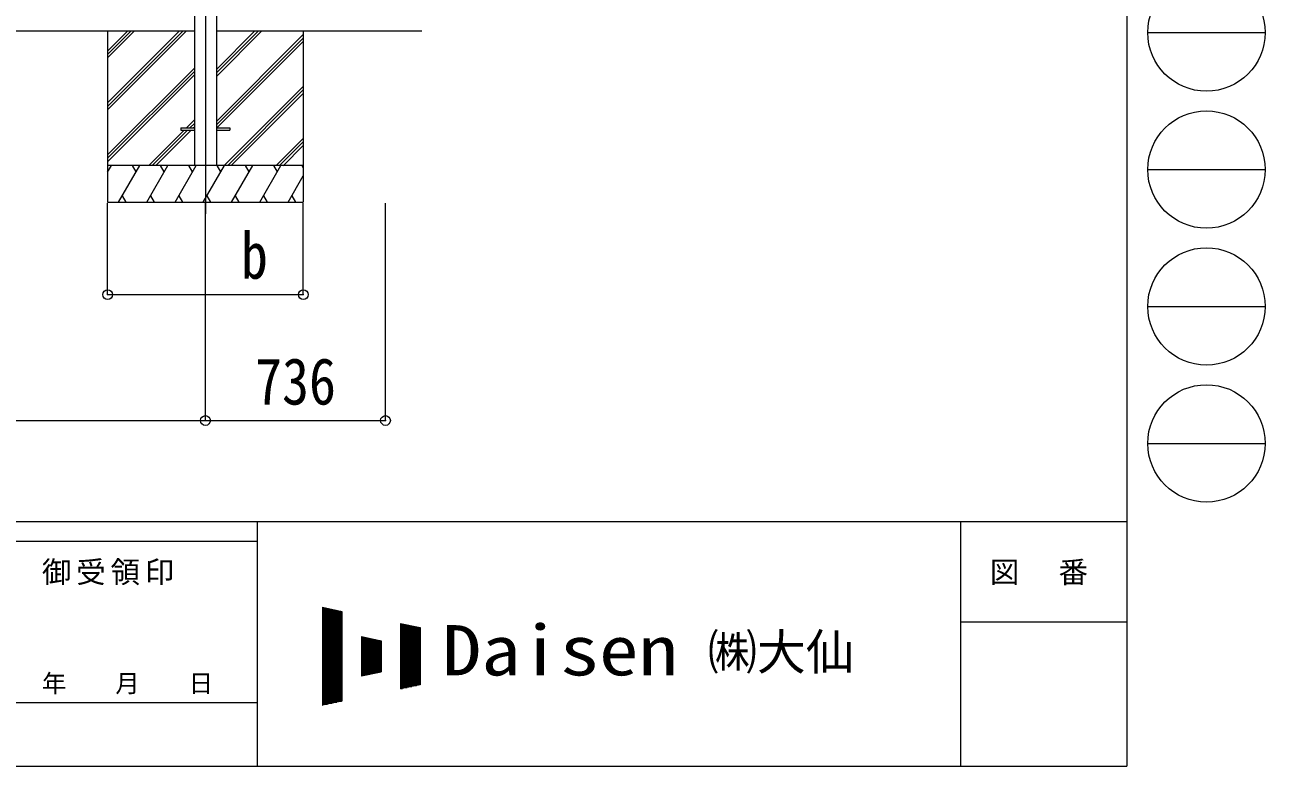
# Model space of a CAD drawing. Units: millimetres at full size, sheet at 1:40; details may follow other scales. Extents: x -11181 to 11305, y -7804 to 7716.
# Drawn here: x 6234 to 11305, y -7804 to -4772 of the extents above; entities that cross this region are included whole.
import ezdxf
from ezdxf.enums import TextEntityAlignment as Align

# ---------------------------------------------------------------- set-up
doc = ezdxf.new("R2010")
doc.units = ezdxf.units.MM
doc.header["$LTSCALE"] = 40
doc.header["$PDMODE"] = 32
doc.header["$PDSIZE"] = 40
for name, color, linetype, lineweight in [('0-0_0', 7, 'Continuous', 9), ('0-1_本体', 4, 'Continuous', 9), ('0-2_部品', 7, 'Continuous', 9), ('0-A_寸法', 6, 'Continuous', 9), ('F-0_240', 7, 'Continuous', 9)]:
    doc.layers.add(name, color=color, linetype=linetype, lineweight=lineweight)
doc.styles.add('ＭＳ ゴシック', font='')
doc.styles.get('ＭＳ ゴシック').set_extended_font_data('MS Gothic')

msp = doc.modelspace()

# ---------------------------------------------------------------- linework, layer by layer
at = {"layer": '0-0_0', "color": 2}
msp.add_line((6972.21, -2038.23), (6972.21, -5544.26), dxfattribs=at)
at = {"layer": '0-0_0'}
for p, q in [((5087.41, -4797.05), (6927.01, -4797.05)), ((6572.21, -4797.11), (6572.21, -5497.11)), ((6572.21, -5091.28), (6866.39, -4797.11)), ((6572.21, -5105.43), (6880.53, -4797.11)), ((6572.21, -5119.57), (6894.67, -4797.11)), ((6572.21, -4907.44), (6682.54, -4797.11)), ((6572.21, -4893.3), (6668.4, -4797.11)), ((6572.21, -4879.15), (6654.25, -4797.11)), ((7017.41, -4797.05), (7857.08, -4797.05)), ((7017.41, -4982.74), (7203.04, -4797.11)), ((7017.41, -4968.59), (7188.9, -4797.11)), ((7017.41, -4954.45), (7174.75, -4797.11)), ((7017.41, -5166.58), (7372.21, -4811.79)), ((7372.21, -4797.11), (7372.21, -5497.11)), ((7017.41, -5180.73), (7372.21, -4825.93)), ((7018.82, -5193.45), (7372.21, -4840.07)), ((6572.21, -5303.42), (6927.01, -4948.62)), ((6572.21, -5317.56), (6927.01, -4962.76)), ((6572.21, -5331.7), (6927.01, -4976.9)), ((7049.01, -5347.11), (7372.21, -5023.92)), ((7063.16, -5347.11), (7372.21, -5038.06)), ((7077.3, -5347.11), (7372.21, -5052.2)), ((6894.3, -5193.45), (6927.01, -5160.75)), ((6740.65, -5347.11), (6885.3, -5202.45)), ((6754.79, -5347.11), (6899.45, -5202.45)), ((6768.93, -5347.11), (6913.59, -5202.45)), ((6908.45, -5193.45), (6927.01, -5174.89)), ((6922.59, -5193.45), (6927.01, -5189.03)), ((7261.15, -5347.11), (7372.21, -5236.05)), ((7275.29, -5347.11), (7372.21, -5250.19)), ((7289.43, -5347.95), (7372.21, -5265.18)), ((7372.21, -5347.11), (6572.21, -5347.11)), ((6572.21, -5374.61), (6588.09, -5347.11)), ((6616.95, -5497.11), (6703.56, -5347.11)), ((6688.56, -5373.09), (6673.55, -5347.11)), ((6732.42, -5497.11), (6819.03, -5347.11)), ((6804.02, -5373.09), (6789.02, -5347.11)), ((6847.89, -5497.11), (6934.5, -5347.11)), ((6919.5, -5373.09), (6904.49, -5347.11)), ((6963.36, -5497.11), (7049.97, -5347.11)), ((7034.97, -5373.09), (7019.96, -5347.11)), ((7078.83, -5497.11), (7165.44, -5347.11)), ((7150.44, -5373.09), (7135.44, -5347.11)), ((7194.3, -5497.11), (7280.91, -5347.11)), ((7250.91, -5347.11), (7265.91, -5373.09)), ((7366.38, -5347.11), (7372.21, -5357.21)), ((7309.77, -5497.11), (7372.21, -5388.97)), ((6631.95, -5471.13), (6646.95, -5497.11)), ((6747.42, -5471.13), (6762.42, -5497.11)), ((6862.89, -5471.13), (6877.89, -5497.11)), ((6978.36, -5471.13), (6993.36, -5497.11)), ((7093.83, -5471.13), (7108.83, -5497.11)), ((7209.3, -5471.13), (7224.3, -5497.11)), ((7324.77, -5471.13), (7339.77, -5497.11)), ((6572.21, -5497.11), (7372.21, -5497.11))]:
    msp.add_line(p, q, dxfattribs=at)
at = {"layer": '0-1_本体'}
for p, q in [((6927.01, -2190.13), (6927.01, -5347.11)), ((7017.41, -2190.13), (7017.41, -5347.11))]:
    msp.add_line(p, q, dxfattribs=at)
at = {"layer": '0-2_部品', "color": 4}
for p, q in [((6872.21, -5193.45), (6872.21, -5202.45)), ((6872.21, -5193.45), (6927.01, -5193.45)), ((6872.21, -5202.45), (6927.01, -5202.45)), ((7017.41, -5193.45), (7072.21, -5193.45)), ((7017.41, -5202.45), (7072.21, -5202.45)), ((7072.21, -5193.45), (7072.21, -5202.45))]:
    msp.add_line(p, q, dxfattribs=at)
at = {"layer": '0-A_寸法'}
for p, q in [((6572.21, -5874.94), (6572.21, -5500.53)), ((6972.21, -6389.93), (6972.21, -5500.53)), ((7372.21, -5874.94), (7372.21, -5500.53)), ((7708.21, -6389.93), (7708.21, -5500.53)), ((6572.21, -5874.94), (7372.21, -5874.94)), ((5042.21, -6389.93), (6972.21, -6389.93)), ((6972.21, -6389.93), (7708.21, -6389.93))]:
    msp.add_line(p, q, dxfattribs=at)
for p in [(6572.21, -5874.94), (7372.21, -5874.94), (6972.21, -6389.93), (7708.21, -6389.93)]:
    msp.add_point(p, dxfattribs=at)
at = {"layer": 'F-0_240', "color": 5}
for p, q in [((10739.39, 7716.46), (10739.39, -7803.54)), ((-11180.61, -6803.54), (10739.39, -6803.54)), ((7183.72, -6803.54), (7183.72, -7803.54)), ((10059.39, -6803.54), (10059.39, -7803.54)), ((-11180.61, -6883.54), (7183.72, -6883.54)), ((10059.39, -7213.54), (10739.39, -7213.54)), ((6063.72, -7543.54), (7183.72, -7543.54)), ((-11180.61, -7803.54), (10739.39, -7803.54))]:
    msp.add_line(p, q, dxfattribs=at)
at = {"layer": 'F-0_240', "color": 4}
for p, q in [((10824.88, -4803.54), (11304.88, -4803.54)), ((10824.88, -5363.54), (11304.88, -5363.54)), ((10824.88, -5923.54), (11304.88, -5923.54)), ((10824.88, -6483.54), (11304.88, -6483.54))]:
    msp.add_line(p, q, dxfattribs=at)
at = {"layer": 'F-0_240'}
for p, q in [((7450.33, -7153.68), (7530.33, -7170.34)), ((7450.33, -7153.68), (7450.33, -7553.68)), ((7450.33, -7157.44), (7468.4, -7157.44)), ((7450.33, -7161.44), (7487.6, -7161.44)), ((7450.33, -7165.44), (7506.8, -7165.44)), ((7450.33, -7169.44), (7526, -7169.44)), ((7450.33, -7173.44), (7530.33, -7173.44)), ((7450.33, -7177.44), (7530.33, -7177.44)), ((7450.33, -7181.44), (7530.33, -7181.44)), ((7450.33, -7185.44), (7530.33, -7185.44)), ((7450.33, -7189.44), (7530.33, -7189.44)), ((7450.33, -7193.44), (7530.33, -7193.44)), ((7450.33, -7197.44), (7530.33, -7197.44)), ((7452.7, -7553.18), (7452.7, -7154.17)), ((7456.7, -7552.35), (7456.7, -7155)), ((7460.7, -7551.52), (7460.7, -7155.84)), ((7464.7, -7550.68), (7464.7, -7156.67)), ((7468.7, -7549.85), (7468.7, -7157.5)), ((7472.7, -7549.02), (7472.7, -7158.34)), ((7476.7, -7548.18), (7476.7, -7159.17)), ((7480.7, -7547.35), (7480.7, -7160)), ((7484.7, -7546.52), (7484.7, -7160.84)), ((7488.7, -7545.68), (7488.7, -7161.67)), ((7492.7, -7544.85), (7492.7, -7162.5)), ((7496.7, -7544.02), (7496.7, -7163.34)), ((7500.7, -7543.18), (7500.7, -7164.17)), ((7504.7, -7542.35), (7504.7, -7165)), ((7508.7, -7541.52), (7508.7, -7165.84)), ((7512.7, -7540.68), (7512.7, -7166.67)), ((7516.7, -7539.85), (7516.7, -7167.5)), ((7520.7, -7539.02), (7520.7, -7168.34)), ((7524.7, -7538.18), (7524.7, -7169.17)), ((7528.7, -7537.35), (7528.7, -7170)), ((7530.33, -7170.34), (7530.33, -7537.01)), ((7450.33, -7201.44), (7530.33, -7201.44)), ((7450.33, -7205.44), (7530.33, -7205.44)), ((7450.33, -7209.44), (7530.33, -7209.44)), ((7450.33, -7213.44), (7530.33, -7213.44)), ((7450.33, -7217.44), (7530.33, -7217.44)), ((7450.33, -7221.44), (7530.33, -7221.44)), ((7450.33, -7225.44), (7530.33, -7225.44)), ((7450.33, -7229.44), (7530.33, -7229.44)), ((7450.33, -7233.44), (7530.33, -7233.44)), ((7450.33, -7237.44), (7530.33, -7237.44)), ((7450.33, -7241.44), (7530.33, -7241.44)), ((7450.33, -7245.44), (7530.33, -7245.44)), ((7450.33, -7249.44), (7530.33, -7249.44)), ((7770.33, -7220.34), (7850.33, -7237.01)), ((7770.33, -7220.34), (7770.33, -7487.01)), ((7770.33, -7221.44), (7775.6, -7221.44)), ((7770.33, -7225.44), (7794.8, -7225.44)), ((7770.33, -7229.44), (7814, -7229.44)), ((7770.33, -7233.44), (7833.2, -7233.44)), ((7770.33, -7237.44), (7850.33, -7237.44)), ((7770.33, -7241.44), (7850.33, -7241.44)), ((7770.33, -7245.44), (7850.33, -7245.44)), ((7770.33, -7249.44), (7850.33, -7249.44)), ((7772.7, -7486.52), (7772.7, -7220.84)), ((7776.7, -7485.68), (7776.7, -7221.67)), ((7780.7, -7484.85), (7780.7, -7222.5)), ((7784.7, -7484.02), (7784.7, -7223.34)), ((7788.7, -7483.18), (7788.7, -7224.17)), ((7792.7, -7482.35), (7792.7, -7225)), ((7796.7, -7481.52), (7796.7, -7225.84)), ((7800.7, -7480.68), (7800.7, -7226.67)), ((7804.7, -7479.85), (7804.7, -7227.5)), ((7808.7, -7479.02), (7808.7, -7228.34)), ((7812.7, -7478.18), (7812.7, -7229.17)), ((7816.7, -7477.35), (7816.7, -7230)), ((7820.7, -7476.52), (7820.7, -7230.84)), ((7824.7, -7475.68), (7824.7, -7231.67)), ((7828.7, -7474.85), (7828.7, -7232.5)), ((7832.7, -7474.02), (7832.7, -7233.34)), ((7836.7, -7473.18), (7836.7, -7234.17)), ((7840.7, -7472.35), (7840.7, -7235)), ((7844.7, -7471.52), (7844.7, -7235.84)), ((7848.7, -7470.68), (7848.7, -7236.67)), ((7850.33, -7237.01), (7850.33, -7470.34)), ((7450.33, -7253.44), (7530.33, -7253.44)), ((7450.33, -7257.44), (7530.33, -7257.44)), ((7450.33, -7261.44), (7530.33, -7261.44)), ((7450.33, -7265.44), (7530.33, -7265.44)), ((7450.33, -7269.44), (7530.33, -7269.44)), ((7450.33, -7273.44), (7530.33, -7273.44)), ((7450.33, -7277.44), (7530.33, -7277.44)), ((7450.33, -7281.44), (7530.33, -7281.44)), ((7450.33, -7285.44), (7530.33, -7285.44)), ((7450.33, -7289.44), (7530.33, -7289.44)), ((7450.33, -7293.44), (7530.33, -7293.44)), ((7450.33, -7297.44), (7530.33, -7297.44)), ((7450.33, -7301.44), (7530.33, -7301.44)), ((7610.33, -7273.68), (7690.33, -7290.34)), ((7610.33, -7273.68), (7610.33, -7433.68)), ((7610.33, -7277.44), (7628.4, -7277.44)), ((7610.33, -7281.44), (7647.6, -7281.44)), ((7610.33, -7285.44), (7666.8, -7285.44)), ((7610.33, -7289.44), (7686, -7289.44)), ((7610.33, -7293.44), (7690.33, -7293.44)), ((7610.33, -7297.44), (7690.33, -7297.44)), ((7610.33, -7301.44), (7690.33, -7301.44)), ((7612.7, -7433.18), (7612.7, -7274.17)), ((7616.7, -7432.35), (7616.7, -7275)), ((7620.7, -7431.52), (7620.7, -7275.84)), ((7624.7, -7430.68), (7624.7, -7276.67)), ((7628.7, -7429.85), (7628.7, -7277.5)), ((7632.7, -7429.02), (7632.7, -7278.34)), ((7636.7, -7428.18), (7636.7, -7279.17)), ((7640.7, -7427.35), (7640.7, -7280)), ((7644.7, -7426.52), (7644.7, -7280.84)), ((7648.7, -7425.68), (7648.7, -7281.67)), ((7652.7, -7424.85), (7652.7, -7282.5)), ((7656.7, -7424.02), (7656.7, -7283.34)), ((7660.7, -7423.18), (7660.7, -7284.17)), ((7664.7, -7422.35), (7664.7, -7285)), ((7668.7, -7421.52), (7668.7, -7285.84)), ((7672.7, -7420.68), (7672.7, -7286.67)), ((7676.7, -7419.85), (7676.7, -7287.5)), ((7680.7, -7419.02), (7680.7, -7288.34)), ((7684.7, -7418.18), (7684.7, -7289.17)), ((7688.7, -7417.35), (7688.7, -7290)), ((7690.33, -7290.34), (7690.33, -7417.01)), ((7770.33, -7253.44), (7850.33, -7253.44)), ((7770.33, -7257.44), (7850.33, -7257.44)), ((7770.33, -7261.44), (7850.33, -7261.44)), ((7770.33, -7265.44), (7850.33, -7265.44)), ((7770.33, -7269.44), (7850.33, -7269.44)), ((7770.33, -7273.44), (7850.33, -7273.44)), ((7770.33, -7277.44), (7850.33, -7277.44)), ((7770.33, -7281.44), (7850.33, -7281.44)), ((7770.33, -7285.44), (7850.33, -7285.44)), ((7770.33, -7289.44), (7850.33, -7289.44)), ((7770.33, -7293.44), (7850.33, -7293.44)), ((7770.33, -7297.44), (7850.33, -7297.44)), ((7770.33, -7301.44), (7850.33, -7301.44)), ((7450.33, -7305.44), (7530.33, -7305.44)), ((7450.33, -7309.44), (7530.33, -7309.44)), ((7450.33, -7313.44), (7530.33, -7313.44)), ((7450.33, -7317.44), (7530.33, -7317.44)), ((7450.33, -7321.44), (7530.33, -7321.44)), ((7450.33, -7325.44), (7530.33, -7325.44)), ((7450.33, -7329.44), (7530.33, -7329.44)), ((7450.33, -7333.44), (7530.33, -7333.44)), ((7450.33, -7337.44), (7530.33, -7337.44)), ((7450.33, -7341.44), (7530.33, -7341.44)), ((7450.33, -7345.44), (7530.33, -7345.44)), ((7450.33, -7349.44), (7530.33, -7349.44)), ((7610.33, -7305.44), (7690.33, -7305.44)), ((7610.33, -7309.44), (7690.33, -7309.44)), ((7610.33, -7313.44), (7690.33, -7313.44)), ((7610.33, -7317.44), (7690.33, -7317.44)), ((7610.33, -7321.44), (7690.33, -7321.44)), ((7610.33, -7325.44), (7690.33, -7325.44)), ((7610.33, -7329.44), (7690.33, -7329.44)), ((7610.33, -7333.44), (7690.33, -7333.44)), ((7610.33, -7337.44), (7690.33, -7337.44)), ((7610.33, -7341.44), (7690.33, -7341.44)), ((7610.33, -7345.44), (7690.33, -7345.44)), ((7610.33, -7349.44), (7690.33, -7349.44)), ((7770.33, -7305.44), (7850.33, -7305.44)), ((7770.33, -7309.44), (7850.33, -7309.44)), ((7770.33, -7313.44), (7850.33, -7313.44)), ((7770.33, -7317.44), (7850.33, -7317.44)), ((7770.33, -7321.44), (7850.33, -7321.44)), ((7770.33, -7325.44), (7850.33, -7325.44)), ((7770.33, -7329.44), (7850.33, -7329.44)), ((7770.33, -7333.44), (7850.33, -7333.44)), ((7770.33, -7337.44), (7850.33, -7337.44)), ((7770.33, -7341.44), (7850.33, -7341.44)), ((7770.33, -7345.44), (7850.33, -7345.44)), ((7770.33, -7349.44), (7850.33, -7349.44)), ((7450.33, -7353.44), (7530.33, -7353.44)), ((7450.33, -7357.44), (7530.33, -7357.44)), ((7450.33, -7361.44), (7530.33, -7361.44)), ((7450.33, -7365.44), (7530.33, -7365.44)), ((7450.33, -7369.44), (7530.33, -7369.44)), ((7450.33, -7373.44), (7530.33, -7373.44)), ((7450.33, -7377.44), (7530.33, -7377.44)), ((7450.33, -7381.44), (7530.33, -7381.44)), ((7450.33, -7385.44), (7530.33, -7385.44)), ((7450.33, -7389.44), (7530.33, -7389.44)), ((7450.33, -7393.44), (7530.33, -7393.44)), ((7450.33, -7397.44), (7530.33, -7397.44)), ((7450.33, -7401.44), (7530.33, -7401.44)), ((7610.33, -7353.44), (7690.33, -7353.44)), ((7610.33, -7357.44), (7690.33, -7357.44)), ((7610.33, -7361.44), (7690.33, -7361.44)), ((7610.33, -7365.44), (7690.33, -7365.44)), ((7610.33, -7369.44), (7690.33, -7369.44)), ((7610.33, -7373.44), (7690.33, -7373.44)), ((7610.33, -7377.44), (7690.33, -7377.44)), ((7610.33, -7381.44), (7690.33, -7381.44)), ((7610.33, -7385.44), (7690.33, -7385.44)), ((7610.33, -7389.44), (7690.33, -7389.44)), ((7610.33, -7393.44), (7690.33, -7393.44)), ((7610.33, -7397.44), (7690.33, -7397.44)), ((7610.33, -7401.44), (7690.33, -7401.44)), ((7770.33, -7353.44), (7850.33, -7353.44)), ((7770.33, -7357.44), (7850.33, -7357.44)), ((7770.33, -7361.44), (7850.33, -7361.44)), ((7770.33, -7365.44), (7850.33, -7365.44)), ((7770.33, -7369.44), (7850.33, -7369.44)), ((7770.33, -7373.44), (7850.33, -7373.44)), ((7770.33, -7377.44), (7850.33, -7377.44)), ((7770.33, -7381.44), (7850.33, -7381.44)), ((7770.33, -7385.44), (7850.33, -7385.44)), ((7770.33, -7389.44), (7850.33, -7389.44)), ((7770.33, -7393.44), (7850.33, -7393.44)), ((7770.33, -7397.44), (7850.33, -7397.44)), ((7770.33, -7401.44), (7850.33, -7401.44)), ((7450.33, -7405.44), (7530.33, -7405.44)), ((7450.33, -7409.44), (7530.33, -7409.44)), ((7450.33, -7413.44), (7530.33, -7413.44)), ((7450.33, -7417.44), (7530.33, -7417.44)), ((7450.33, -7421.44), (7530.33, -7421.44)), ((7450.33, -7425.44), (7530.33, -7425.44)), ((7450.33, -7429.44), (7530.33, -7429.44)), ((7450.33, -7433.44), (7530.33, -7433.44)), ((7450.33, -7437.44), (7530.33, -7437.44)), ((7450.33, -7441.44), (7530.33, -7441.44)), ((7450.33, -7445.44), (7530.33, -7445.44)), ((7450.33, -7449.44), (7530.33, -7449.44)), ((7450.33, -7453.44), (7530.33, -7453.44)), ((7610.33, -7405.44), (7690.33, -7405.44)), ((7610.33, -7409.44), (7690.33, -7409.44)), ((7610.33, -7413.44), (7690.33, -7413.44)), ((7610.33, -7433.68), (7690.33, -7417.01)), ((7610.33, -7417.44), (7688.27, -7417.44)), ((7610.33, -7421.44), (7669.07, -7421.44)), ((7610.33, -7425.44), (7649.87, -7425.44)), ((7610.33, -7429.44), (7630.67, -7429.44)), ((7610.33, -7433.44), (7611.47, -7433.44)), ((7770.33, -7405.44), (7850.33, -7405.44)), ((7770.33, -7409.44), (7850.33, -7409.44)), ((7770.33, -7413.44), (7850.33, -7413.44)), ((7770.33, -7417.44), (7850.33, -7417.44)), ((7770.33, -7421.44), (7850.33, -7421.44)), ((7770.33, -7425.44), (7850.33, -7425.44)), ((7770.33, -7429.44), (7850.33, -7429.44)), ((7770.33, -7433.44), (7850.33, -7433.44)), ((7770.33, -7437.44), (7850.33, -7437.44)), ((7770.33, -7441.44), (7850.33, -7441.44)), ((7770.33, -7445.44), (7850.33, -7445.44)), ((7770.33, -7449.44), (7850.33, -7449.44)), ((7770.33, -7453.44), (7850.33, -7453.44)), ((7450.33, -7457.44), (7530.33, -7457.44)), ((7450.33, -7461.44), (7530.33, -7461.44)), ((7450.33, -7465.44), (7530.33, -7465.44)), ((7450.33, -7469.44), (7530.33, -7469.44)), ((7450.33, -7473.44), (7530.33, -7473.44)), ((7450.33, -7477.44), (7530.33, -7477.44)), ((7450.33, -7481.44), (7530.33, -7481.44)), ((7450.33, -7485.44), (7530.33, -7485.44)), ((7450.33, -7489.44), (7530.33, -7489.44)), ((7450.33, -7493.44), (7530.33, -7493.44)), ((7450.33, -7497.44), (7530.33, -7497.44)), ((7450.33, -7501.44), (7530.33, -7501.44)), ((7770.33, -7457.44), (7850.33, -7457.44)), ((7770.33, -7461.44), (7850.33, -7461.44)), ((7770.33, -7465.44), (7850.33, -7465.44)), ((7770.33, -7469.44), (7850.33, -7469.44)), ((7850.33, -7470.34), (7770.33, -7487.01)), ((7770.33, -7473.44), (7835.47, -7473.44)), ((7770.33, -7477.44), (7816.27, -7477.44)), ((7770.33, -7481.44), (7797.07, -7481.44)), ((7770.33, -7485.44), (7777.87, -7485.44)), ((7450.33, -7505.44), (7530.33, -7505.44)), ((7450.33, -7509.44), (7530.33, -7509.44)), ((7450.33, -7513.44), (7530.33, -7513.44)), ((7450.33, -7517.44), (7530.33, -7517.44)), ((7450.33, -7521.44), (7530.33, -7521.44)), ((7450.33, -7525.44), (7530.33, -7525.44)), ((7450.33, -7529.44), (7530.33, -7529.44)), ((7450.33, -7533.44), (7530.33, -7533.44)), ((7530.33, -7537.01), (7450.33, -7553.68)), ((7450.33, -7537.44), (7528.27, -7537.44)), ((7450.33, -7541.44), (7509.07, -7541.44)), ((7450.33, -7545.44), (7489.87, -7545.44)), ((7450.33, -7549.44), (7470.67, -7549.44)), ((7450.33, -7553.44), (7451.47, -7553.44))]:
    msp.add_line(p, q, dxfattribs=at)
at = {"layer": 'F-0_240', "color": 4}
for centre in [(11064.88, -4803.54), (11064.88, -5363.54), (11064.88, -5923.54), (11064.88, -6483.54)]:
    msp.add_circle(centre, 240, dxfattribs=at)

# ---------------------------------------------------------------- texts
at = {"layer": '0-A_寸法', "color": 7, "style": 'ＭＳ ゴシック', "width": 0.85}
for s, p in [('b', (7117.21, -5866.94)), ('736', (7175.21, -6381.93))]:
    msp.add_text(s, height=190.6, dxfattribs=at).set_placement(p, align=Align.BOTTOM_LEFT)
at = {"layer": 'F-0_240', "style": 'ＭＳ ゴシック', "width": 1.15}
msp.add_text('Daisen', height=205.3, dxfattribs=at).set_placement((7939.48, -7493.68), align=Align.BOTTOM_LEFT)
at = {"layer": 'F-0_240', "style": 'ＭＳ ゴシック'}
for s, height, p in [('㈱大仙\u3000', 146.6, (9026.68, -7453.68)), ('年\u3000\u3000月\u3000\u3000日', 73.31, (6303.72, -7523.54))]:
    msp.add_text(s, height=height, dxfattribs=at).set_placement(p, align=Align.BOTTOM_LEFT)
at = {"layer": 'F-0_240', "char_height": 87.98, "attachment_point": 7, "style": 'ＭＳ ゴシック'}
for s, insert in [('\\T1.17;御受領印', (6303.72, -7063.54)), ('\\T1.17;図\u3000番', (10179.39, -7063.54))]:
    msp.add_mtext(s, dxfattribs=dict(at, insert=insert))

doc.saveas('drawing.dxf')
